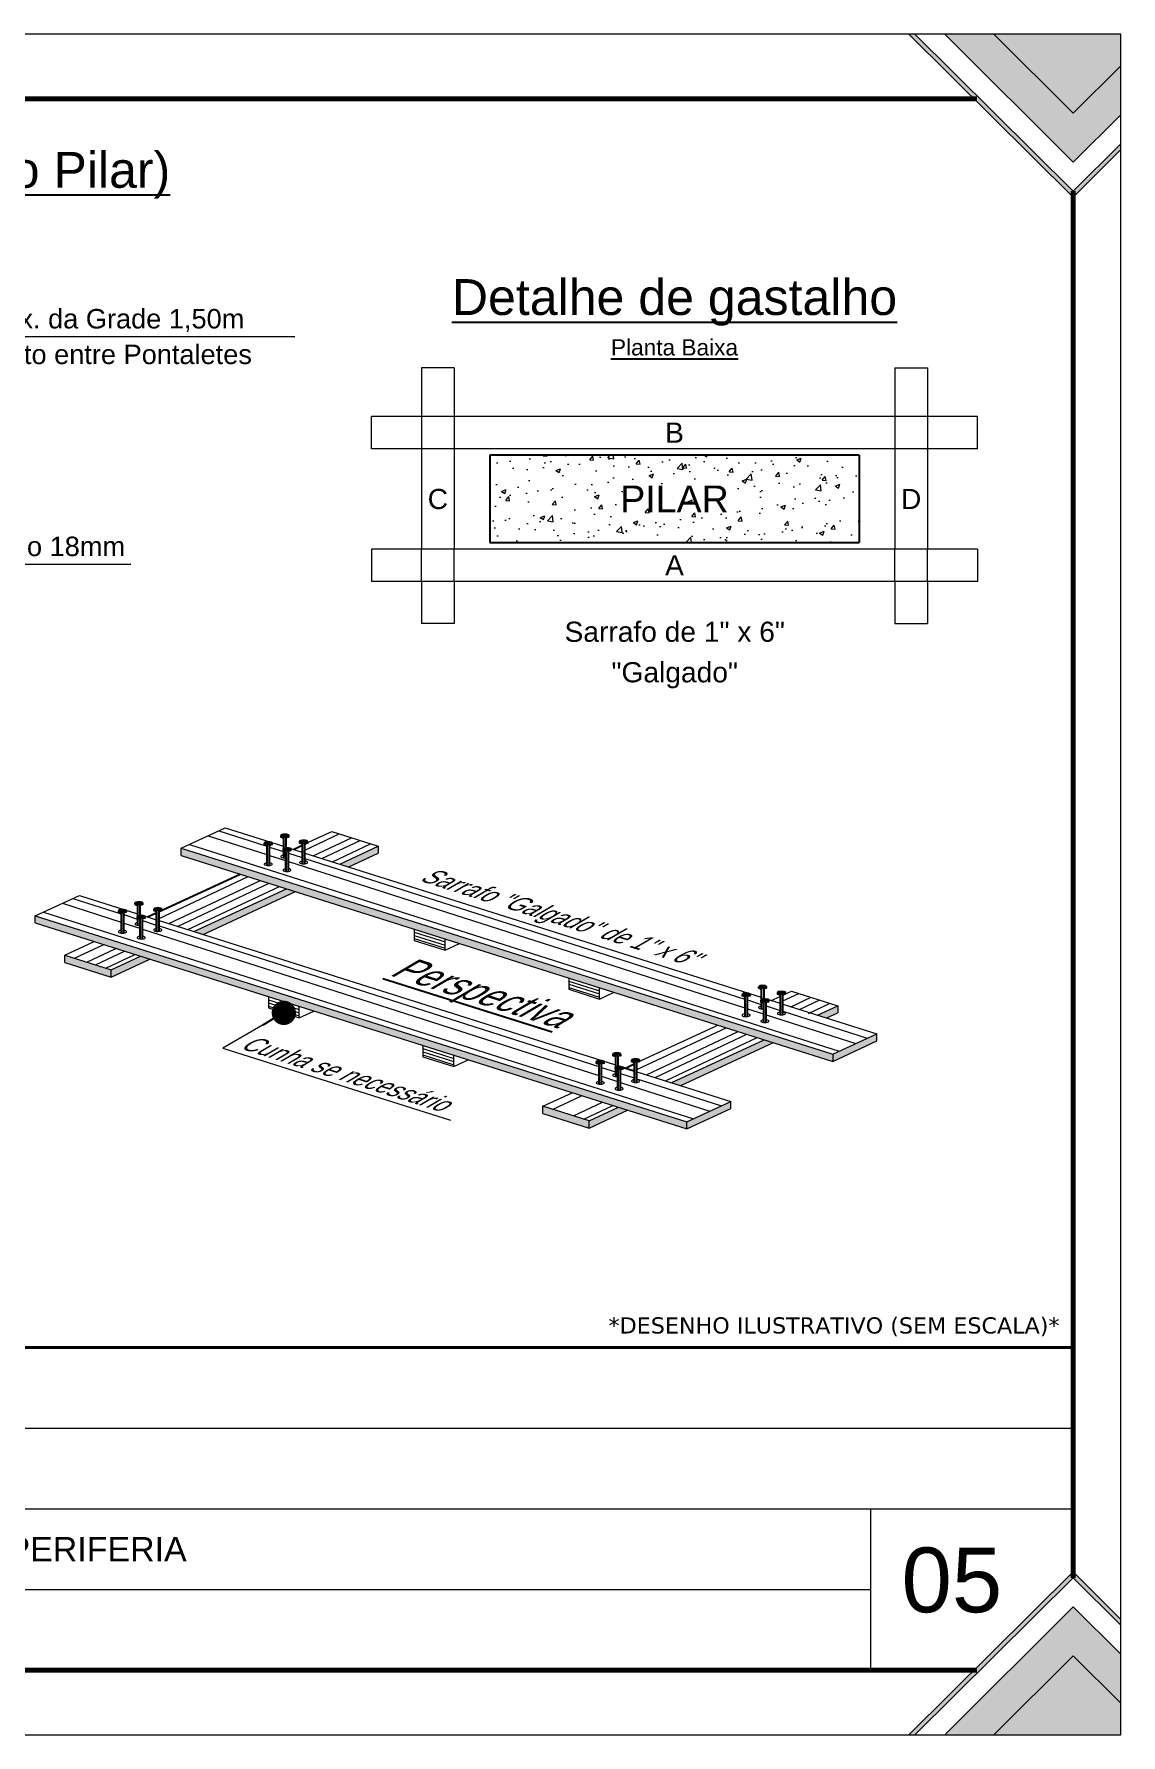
# Model space of a CAD drawing. Extents: x 71 to 6311, y -2991 to 2643.
# Drawn here: x 886 to 1556, y -691 to 359 of the extents above; entities that cross this region are included whole.
import ezdxf
from ezdxf.enums import TextEntityAlignment as Align

# ---------------------------------------------------------------- set-up
doc = ezdxf.new("R2010")
doc.units = 0
doc.linetypes.add('CONTINUO', pattern=[0])
for name, color, linetype, lineweight in [('CARIMBO', 255, 'Continuous', 9), ('CONCRETO', 251, 'Continuous', 25), ('Folhas', 255, 'Continuous', 9), ('Hachura', 251, 'Continuous', 9), ('Madeira', 126, 'Continuous', 18)]:
    doc.layers.add(name, color=color, linetype=linetype, lineweight=lineweight)
doc.layers.add('Demarcação 2', color=7, linetype='Continuous', lineweight=9, true_color=0xe0e0e0)
doc.layers.add('TEXTO', color=3, linetype='Continuous')
doc.styles.add('ARIAL', font='arial.ttf')
doc.styles.get("Standard").update_dxf_attribs({"font": 'arial.ttf'})
doc.styles.add('stylellllll', font='verdana.ttf', dxfattribs={"height": 2})
doc.dimstyles.new('3x', dxfattribs={"dimtxt": 10, "dimasz": 5, "dimexe": 7, "dimexo": 5, "dimgap": 4, "dimtad": 1, "dimdec": 4, "dimlfac": 0.333333, "dimdsep": 46, "dimtxsty": 'Standard', "dimblk": 'DOT', "dimcen": 0.09, "dimclrd": 1, "dimclre": 1, "dimclrt": 2, "dimadec": 0, "dimazin": 2, "dimtfac": 1, "dimtdec": 4, "dimtmove": 0, "dimatfit": 3, "dimldrblk": 'DOT', "dimfxl": 1, "dimtolj": 1, "dimtzin": 0, "dimlwd": 9, "dimlwe": 9, "dimarcsym": 0})

# ---------------------------------------------------------------- blocks, each defined once
blk = doc.blocks.new('9999999999')
at = {"transparency": 33554687}
h = blk.add_hatch(color=30, dxfattribs=at)
h.dxf.hatch_style = 1
h.paths.add_polyline_path([(1357.7, 1050), (1354, 1050), (1455.5, 949.3), (1485, 978.7), (1485, 982.3), (1455.5, 953)])
at = {"true_color": 0x000000, "transparency": 33554687}
h = blk.add_hatch(color=18, dxfattribs=at)
h.dxf.hatch_style = 1
h.paths.add_polyline_path([(1406.6, 1050), (1376.2, 1050), (1455.5, 970.8), (1485, 1000.1), (1485, 1030.4), (1455.5, 1001.1)])
at = {"true_color": 0xff7f00, "transparency": 33554687}
h = blk.add_hatch(color=30, dxfattribs=at)
h.dxf.hatch_style = 1
h.paths.add_polyline_path([(1485, 1030.4), (1485, 1050), (1406.6, 1050), (1455.5, 1001.1)])
at = {"transparency": 33554687}
h = blk.add_hatch(color=30, dxfattribs=at)
h.dxf.hatch_style = 1
h.paths.add_polyline_path([(1357.7, 0), (1354, 0), (1455.5, 100.7), (1485, 71.3), (1485, 67.7), (1455.5, 97)])
at = {"true_color": 0x000000, "transparency": 33554687}
h = blk.add_hatch(color=18, dxfattribs=at)
h.dxf.hatch_style = 1
h.paths.add_polyline_path([(1406.6, 0), (1376.2, 0), (1455.5, 79.2), (1485, 49.9), (1485, 19.6), (1455.5, 48.9)])
at = {"true_color": 0xff7f00, "transparency": 33554687}
h = blk.add_hatch(color=30, dxfattribs=at)
h.dxf.hatch_style = 1
h.paths.add_polyline_path([(1485, 19.6), (1485, 0), (1406.6, 0), (1455.5, 48.9)])
at = {"color": 30, "linetype": 'CONTINUO'}
for p, q in [((396.9, 189.4), (1455.5, 189.4)), ((396.9, 139.6), (1455.5, 139.6)), ((1330.4, 139.6), (1330.4, 40)), ((396.9, 89.8), (1330.4, 89.8))]:
    blk.add_line(p, q, dxfattribs=at)
at = {"color": 30, "transparency": 33554687}
for points in [[(1485, 978.7), (1455.5, 949.3), (1354, 1050)], [(1485, 982.3), (1455.5, 953), (1357.7, 1050)], [(1376.2, 1050), (1455.5, 970.8), (1485, 1000.1)], [(1406.6, 1050), (1455.5, 1001.1), (1485, 1030.4)], [(1485, 71.3), (1455.5, 100.7), (1354, 0)], [(1485, 67.7), (1455.5, 97), (1357.7, 0)], [(1376.2, 0), (1455.5, 79.2), (1485, 49.9)], [(1406.6, 0), (1455.5, 48.9), (1485, 19.6)]]:
    blk.add_lwpolyline(points, dxfattribs=at)
at = {"color": 30, "linetype": 'CONTINUO', "const_width": 2}
blk.add_lwpolyline([(1455.5, 97), (1455.5, 239.2), (50, 239.2), (50, 40), (1396.2, 40)], dxfattribs=at)
at = {"layer": 'Folhas'}
blk.add_lwpolyline([(0, 0), (1485, 0), (1485, 1050), (0, 1050)], close=True, dxfattribs=at)
at = {"layer": 'Folhas', "color": 30, "const_width": 3}
for points in [[(1396.2, 1010), (50, 1010), (50, 40), (1396.2, 40)], [(1455.5, 97), (1455.5, 953)]]:
    blk.add_lwpolyline(points, dxfattribs=at)
at = {"layer": 'TEXTO', "color": 7, "linetype": 'Continuous', "ltscale": 5, "style": 'ARIAL'}
blk.add_text('01ºSUBSOLO - PERIFERIA', height=15, dxfattribs=at).set_placement((646.9, 114.7), align=Align.MIDDLE_LEFT)
blk = doc.blocks.new('_Dot')
at = {"color": 0, "linetype": 'ByBlock', "lineweight": -2}
blk.add_line((-0.5, 0), (-1, 0), dxfattribs=at)
at = {"color": 0, "linetype": 'ByBlock', "const_width": 0.5}
blk.add_lwpolyline([(-0.25, 0, 1), (0.25, 0, 1)], format="xyb", close=True, dxfattribs=at)

msp = doc.modelspace()

# ---------------------------------------------------------------- hatches: boundary and pattern name
at = {"layer": 'Demarcação 2'}
h = msp.add_hatch(color=256, dxfattribs=at)
h.paths.add_polyline_path([(904.663, -210.151), (904.663, -214.551), (933.267, -223.596), (933.267, -219.196)])
h.paths.add_polyline_path([(957.057, -212.572), (951.413, -210.787), (933.267, -219.196), (933.267, -223.596)])
h.paths.add_polyline_path([(1047.064, -170.865), (1041.42, -169.081), (984.277, -195.559), (989.921, -197.344)])
h.paths.add_polyline_path([(1098.074, -142.829), (1074.284, -153.852), (1079.928, -155.637), (1098.074, -147.229)])
h = msp.add_hatch(color=256, dxfattribs=at)
h.paths.add_polyline_path([(976.431, -144.129), (976.431, -148.529), (1378.538, -275.687), (1378.538, -271.287)])
h.paths.add_polyline_path([(1405.758, -263.074), (1405.758, -258.674), (1378.538, -271.287), (1378.538, -275.687)])
h = msp.add_hatch(color=256, dxfattribs=at)
h.paths.add_polyline_path([(886.424, -185.836), (886.424, -190.236), (1288.532, -317.394), (1288.532, -312.994)])
h.paths.add_polyline_path([(1315.751, -304.781), (1315.751, -300.381), (1288.532, -312.994), (1288.532, -317.394)])
h = msp.add_hatch(color=256, dxfattribs=at)
h.paths.add_polyline_path([(1341.986, -264.128), (1336.342, -262.343), (1279.2, -288.822), (1284.843, -290.607)])
h.paths.add_polyline_path([(1381.709, -241.322), (1369.206, -247.115), (1374.85, -248.9), (1381.709, -245.722)])
h.paths.add_polyline_path([(1251.98, -305.835), (1246.336, -304.05), (1228.189, -312.459), (1228.189, -316.859)])
h.paths.add_polyline_path([(1199.586, -303.413), (1199.586, -307.813), (1228.189, -316.859), (1228.189, -312.459)])
at = {"layer": 'Hachura'}
h = msp.add_hatch(dxfattribs=at)
h.set_pattern_fill('AR-CONC', color=256, scale=4, style=0)
h.set_pattern_definition([(50, (1451.12, 4398.127), (28.69041, -2.51009), [3, -33]), (355, (1451.12, 4398.127), (-5.55005, 30.08769), [2.4, -26.4]), (100.4514, (1453.512, 4397.918), (23.14038, 27.57758), [2.5496, -28.04568]), (46.1842, (1451.12, 4406.127), (42.68964, -6.62076), [4.5, -49.5]), (96.6356, (1454.68, 4405.575), (37.3865, 38.9647), [3.8244, -42.0685]), (351.1842, (1451.12, 4406.127), (37.3865, 38.96474), [3.6, -39.6]), (21, (1455.12, 4404.127), (23.87628, -16.10476), [3, -33]), (326, (1455.12, 4404.127), (9.73261, 29.006), [2.4, -26.4]), (71.4514, (1457.11, 4402.785), (33.6089, 12.90122), [2.5496, -28.04568]), (37.5, (1451.121, 4398.127), (0.486394, 13.315754), [0, -26.08, 0, -26.8, 0, -26.5]), (7.5, (1451.121, 4398.127), (10.52278, 15.77647), [0, -15.28, 0, -25.48, 0, -10.1]), (327.5, (1442.201, 4398.127), (21.352897, -0.902195), [0, -10, 0, -31.2, 0, -41.4]), (317.5, (1438.201, 4398.127), (23.32745, 4.0042), [0, -13, 0, -20.72, 0, -29.4])])
h.paths.add_polyline_path([(1166.869, 98.432), (1166.869, 44.519), (1394.965, 44.519), (1394.965, 98.432)])
h.paths.add_polyline_path([(1243.281, 59.034), (1318.553, 59.034), (1318.553, 83.917), (1243.281, 83.917)], flags=24)
h = msp.add_hatch(dxfattribs=at)
h.set_pattern_fill('ANSI31', color=256, scale=15, angle=117.5, style=0)
h.set_pattern_definition([(162.5, (-5524.9226, 6753.304), (-0.56382337, -1.7882193), [])])
h.paths.add_polyline_path([(1139.346, -200.048), (1120.277, -194.017), (1120.277, -201.017), (1139.346, -207.048)])
h = msp.add_hatch(dxfattribs=at)
h.set_pattern_fill('ANSI31', color=256, scale=15, angle=117.5, style=0)
h.set_pattern_definition([(162.5, (-5429.5763, 6723.1528), (-0.56382337, -1.7882193), [])])
h.paths.add_polyline_path([(1234.692, -230.199), (1215.623, -224.168), (1215.623, -231.168), (1234.692, -237.199)])
h = msp.add_hatch(dxfattribs=at)
h.set_pattern_fill('ANSI31', color=256, scale=15, angle=117.5, style=0)
h.set_pattern_definition([(162.5, (-5614.9291, 6711.597), (-0.56382337, -1.7882193), [])])
h.paths.add_polyline_path([(1049.339, -248.754), (1049.339, -241.754), (1030.27, -235.724), (1030.27, -242.724)])
h = msp.add_hatch(dxfattribs=at)
h.set_pattern_fill('ANSI31', color=256, scale=15, angle=117.5, style=0)
h.set_pattern_definition([(162.5, (-5519.5829, 6681.4459), (-0.56382337, -1.7882193), [])])
h.paths.add_polyline_path([(1144.686, -271.906), (1125.616, -265.875), (1125.616, -272.875), (1144.686, -278.906)])

# ---------------------------------------------------------------- linework, layer by layer
for p, q in [((1037.927, -136.366), (1037.927, -136.938)), ((1037.959, -136.366), (1040.545, -137.059)), ((1038.168, -136.086), (1041.519, -136.984)), ((1038.69, -135.871), (1042.245, -136.824)), ((1039.576, -135.713), (1042.752, -136.564)), ((1042.854, -136.938), (1042.854, -136.366)), ((1027.715, -141.098), (1027.715, -141.67)), ((1027.748, -141.098), (1030.333, -141.79)), ((1027.832, -141.787), (1029.323, -142.33)), ((1027.956, -140.818), (1031.307, -141.716)), ((1028.478, -140.603), (1032.033, -141.556)), ((1029.323, -142.33), (1029.323, -154.764)), ((1029.365, -140.445), (1032.54, -141.296)), ((1029.569, -154.791), (1029.569, -142.879)), ((1032.525, -141.787), (1031.035, -142.33)), ((1031.035, -154.768), (1031.035, -142.33)), ((1032.642, -141.67), (1032.642, -141.098)), ((1038.044, -137.056), (1039.534, -137.598)), ((1039.3, -144.761), (1039.3, -145.334)), ((1039.332, -144.761), (1041.918, -145.454)), ((1039.417, -145.451), (1040.907, -145.993)), ((1039.534, -137.598), (1039.534, -144.485)), ((1039.534, -145.493), (1039.534, -150.032)), ((1039.541, -144.481), (1042.892, -145.379)), ((1039.78, -144.361), (1039.78, -138.147)), ((1039.78, -150.06), (1039.78, -145.583)), ((1040.063, -144.267), (1043.618, -145.219)), ((1040.907, -145.993), (1040.907, -158.427)), ((1040.949, -144.108), (1044.125, -144.959)), ((1041.153, -158.455), (1041.153, -146.543)), ((1042.736, -137.056), (1041.246, -137.598)), ((1041.246, -144.084), (1041.246, -137.598)), ((1044.109, -145.451), (1042.619, -145.993)), ((1042.619, -158.431), (1042.619, -145.993)), ((1044.227, -145.334), (1044.227, -144.761)), ((1045.68, -144.807), (1051.119, -142.287)), ((1049.512, -140.029), (1049.512, -140.602)), ((1049.544, -140.029), (1052.13, -140.722)), ((1049.629, -140.719), (1051.119, -141.261)), ((1049.752, -139.749), (1053.104, -140.647)), ((1050.275, -139.535), (1053.829, -140.487)), ((1051.119, -141.261), (1051.119, -153.695)), ((1051.161, -139.376), (1054.336, -140.227)), ((1051.365, -153.723), (1051.365, -141.811)), ((1052.831, -141.493), (1054.753, -140.603)), ((1054.321, -140.719), (1052.831, -141.261)), ((1052.831, -153.699), (1052.831, -141.261)), ((1054.438, -140.602), (1054.438, -140.029)), ((962.824, -183.2), (1012.816, -160.035)), ((947.921, -178.073), (947.921, -178.645)), ((947.953, -178.073), (950.538, -178.765)), ((948.161, -177.793), (951.513, -178.691)), ((948.683, -177.578), (952.238, -178.531)), ((949.57, -177.42), (952.745, -178.271)), ((952.847, -178.645), (952.847, -178.073)), ((937.709, -182.805), (937.709, -183.377)), ((937.741, -182.805), (940.327, -183.497)), ((937.826, -183.494), (939.316, -184.037)), ((937.949, -182.525), (941.301, -183.423)), ((938.472, -182.31), (942.026, -183.263)), ((939.316, -184.037), (939.316, -196.47)), ((939.358, -182.152), (942.533, -183.003)), ((939.562, -196.498), (939.562, -184.586)), ((942.518, -183.494), (941.028, -184.037)), ((941.028, -196.475), (941.028, -184.037)), ((942.635, -183.377), (942.635, -182.805)), ((948.038, -178.762), (949.528, -179.305)), ((949.293, -186.468), (949.293, -187.041)), ((949.326, -186.468), (951.911, -187.161)), ((949.411, -187.158), (950.901, -187.7)), ((949.528, -179.305), (949.528, -186.192)), ((949.528, -187.2), (949.528, -191.738)), ((949.534, -186.188), (952.885, -187.086)), ((949.774, -186.068), (949.774, -179.854)), ((949.774, -191.766), (949.774, -187.29)), ((950.056, -185.973), (953.611, -186.926)), ((950.901, -187.7), (950.901, -200.134)), ((950.943, -185.815), (954.118, -186.666)), ((951.147, -200.162), (951.147, -188.249)), ((952.73, -178.762), (951.24, -179.305)), ((951.24, -185.791), (951.24, -179.305)), ((954.103, -187.158), (952.613, -187.7)), ((952.613, -200.138), (952.613, -187.7)), ((954.22, -187.041), (954.22, -186.468)), ((955.673, -186.514), (961.112, -183.994)), ((959.505, -181.736), (959.505, -182.309)), ((959.538, -181.736), (962.123, -182.429)), ((959.622, -182.426), (961.112, -182.968)), ((959.746, -181.456), (963.097, -182.354)), ((960.268, -181.242), (963.823, -182.194)), ((961.112, -182.968), (961.112, -195.402)), ((961.155, -181.083), (964.33, -181.934)), ((961.359, -195.43), (961.359, -183.517)), ((964.315, -182.426), (962.824, -182.968)), ((962.824, -195.406), (962.824, -182.968)), ((964.432, -182.309), (964.432, -181.736)), ((1332.849, -229.629), (1332.849, -230.201)), ((1332.882, -229.629), (1335.467, -230.321)), ((1332.967, -230.318), (1334.457, -230.861)), ((1333.09, -229.349), (1336.441, -230.247)), ((1333.612, -229.134), (1337.167, -230.087)), ((1334.457, -230.861), (1334.457, -237.748)), ((1334.499, -228.976), (1337.674, -229.827)), ((1337.659, -230.318), (1336.169, -230.861)), ((1336.169, -237.347), (1336.169, -230.861)), ((1337.776, -230.201), (1337.776, -229.629)), ((1322.638, -234.36), (1322.638, -234.933)), ((1322.67, -234.36), (1325.255, -235.053)), ((1322.755, -235.05), (1324.245, -235.593)), ((1322.878, -234.08), (1326.23, -234.978)), ((1323.401, -233.866), (1326.955, -234.818)), ((1324.245, -235.593), (1324.245, -248.026)), ((1324.287, -233.708), (1327.462, -234.559)), ((1324.491, -248.054), (1324.491, -236.142)), ((1327.447, -235.05), (1325.957, -235.593)), ((1325.957, -248.031), (1325.957, -235.593)), ((1327.564, -234.933), (1327.564, -234.36)), ((1334.222, -238.024), (1334.222, -238.596)), ((1334.255, -238.024), (1336.84, -238.717)), ((1334.34, -238.714), (1335.83, -239.256)), ((1334.457, -238.756), (1334.457, -243.294)), ((1334.463, -237.744), (1337.814, -238.642)), ((1334.703, -237.624), (1334.703, -231.41)), ((1334.703, -243.322), (1334.703, -238.846)), ((1334.985, -237.529), (1338.54, -238.482)), ((1335.83, -239.256), (1335.83, -251.69)), ((1335.872, -237.371), (1339.047, -238.222)), ((1336.076, -251.718), (1336.076, -239.805)), ((1339.032, -238.714), (1337.542, -239.256)), ((1337.542, -251.694), (1337.542, -239.256)), ((1339.149, -238.596), (1339.149, -238.024)), ((1344.434, -233.292), (1344.434, -233.864)), ((1344.467, -233.292), (1347.052, -233.985)), ((1344.551, -233.982), (1346.041, -234.524)), ((1344.675, -233.012), (1348.026, -233.91)), ((1345.197, -232.797), (1348.752, -233.75)), ((1346.041, -234.524), (1346.041, -246.958)), ((1346.083, -232.639), (1349.259, -233.49)), ((1346.288, -246.986), (1346.288, -235.073)), ((1349.244, -233.982), (1347.753, -234.524)), ((1347.753, -246.962), (1347.753, -234.524)), ((1349.361, -233.864), (1349.361, -233.292)), ((1242.843, -271.335), (1242.843, -271.908)), ((1242.875, -271.335), (1245.461, -272.028)), ((1242.96, -272.025), (1244.45, -272.568)), ((1243.083, -271.055), (1246.435, -271.953)), ((1243.606, -270.841), (1247.161, -271.793)), ((1244.45, -272.568), (1244.45, -279.455)), ((1244.492, -270.683), (1247.668, -271.534)), ((1247.652, -272.025), (1246.162, -272.568)), ((1246.162, -279.053), (1246.162, -272.568)), ((1247.769, -271.908), (1247.769, -271.335)), ((1232.631, -276.067), (1232.631, -276.64)), ((1232.664, -276.067), (1235.249, -276.76)), ((1232.748, -276.757), (1234.238, -277.299)), ((1232.872, -275.787), (1236.223, -276.685)), ((1233.394, -275.573), (1236.949, -276.525)), ((1234.238, -277.299), (1234.238, -289.733)), ((1234.28, -275.415), (1237.456, -276.265)), ((1234.485, -289.761), (1234.485, -277.849)), ((1237.441, -276.757), (1235.95, -277.299)), ((1235.95, -289.737), (1235.95, -277.299)), ((1237.558, -276.64), (1237.558, -276.067)), ((1244.216, -279.731), (1244.216, -280.303)), ((1244.248, -279.731), (1246.834, -280.423)), ((1244.333, -280.42), (1245.823, -280.963)), ((1244.45, -280.463), (1244.45, -285.001)), ((1244.456, -279.451), (1247.808, -280.349)), ((1244.696, -279.33), (1244.696, -273.117)), ((1244.696, -285.029), (1244.696, -280.553)), ((1244.979, -279.236), (1248.534, -280.189)), ((1245.823, -280.963), (1245.823, -293.397)), ((1245.865, -279.078), (1249.041, -279.929)), ((1246.069, -293.424), (1246.069, -281.512)), ((1246.162, -278.375), (1256.035, -281.497)), ((1249.025, -280.42), (1247.535, -280.963)), ((1247.535, -293.401), (1247.535, -280.963)), ((1249.142, -280.303), (1249.142, -279.731)), ((1250.596, -279.777), (1256.035, -277.256)), ((1254.428, -274.999), (1254.428, -275.571)), ((1254.46, -274.999), (1257.045, -275.692)), ((1254.545, -275.689), (1256.035, -276.231)), ((1254.668, -274.719), (1258.02, -275.617)), ((1255.191, -274.504), (1258.745, -275.457)), ((1256.035, -276.231), (1256.035, -288.665)), ((1256.077, -274.346), (1259.252, -275.197)), ((1256.281, -288.693), (1256.281, -276.78)), ((1259.237, -275.689), (1257.747, -276.231)), ((1257.747, -288.669), (1257.747, -276.231)), ((1259.354, -275.571), (1259.354, -274.999))]:
    msp.add_line(p, q)
at = {"const_width": 0.117}
for points in [[(1030.828, -146.919, -0.18387976), (1029.585, -146.919, -0.18387976)], [(1041.039, -142.187, -0.18387976), (1039.797, -142.187, -0.18387976)], [(1041.039, -143.124, -0.18387976), (1039.797, -143.124, -0.18387976)], [(1040.467, -144.175, -0.09823589), (1039.797, -144.062)], [(1040.889, -145.987, -0.16052377), (1039.797, -145.937)], [(1040.907, -146.919, -0.16332981), (1039.797, -146.874)], [(1041.039, -144.062, -0.02573321), (1040.868, -144.117, -0.02573321)], [(1052.624, -145.85, -0.18387976), (1051.381, -145.85, -0.18387976)], [(1052.624, -146.788, -0.18387976), (1051.381, -146.788, -0.18387976)], [(1030.828, -147.856, -0.18387976), (1029.585, -147.856, -0.18387976)], [(1030.828, -148.794, -0.18387976), (1029.585, -148.794, -0.18387976)], [(1030.828, -149.731, -0.18387976), (1029.585, -149.731, -0.18387976)], [(1030.828, -150.669, -0.18387976), (1029.585, -150.669, -0.18387976)], [(1030.828, -151.606, -0.18387976), (1029.585, -151.606, -0.18387976)], [(1030.828, -152.544, -0.18387976), (1029.585, -152.544, -0.18387976)], [(1030.828, -153.481, -0.18387976), (1029.585, -153.481, -0.18387976)], [(1040.907, -147.856, -0.16332981), (1039.797, -147.812)], [(1040.907, -148.794, -0.16332981), (1039.797, -148.749)], [(1042.412, -150.582, -0.18387976), (1041.17, -150.582, -0.18387976)], [(1042.412, -151.52, -0.18387976), (1041.17, -151.52, -0.18387976)], [(1042.412, -152.457, -0.18387976), (1041.17, -152.457, -0.18387976)], [(1042.412, -153.395, -0.18387976), (1041.17, -153.395, -0.18387976)], [(1042.412, -154.332, -0.18387976), (1041.17, -154.332, -0.18387976)], [(1042.412, -155.27, -0.18387976), (1041.17, -155.27, -0.18387976)], [(1042.412, -156.207, -0.18387976), (1041.17, -156.207, -0.18387976)], [(1042.412, -157.145, -0.18387976), (1041.17, -157.145, -0.18387976)], [(1052.624, -147.725, -0.18387976), (1051.381, -147.725, -0.18387976)], [(1052.624, -148.663, -0.18387976), (1051.381, -148.663, -0.18387976)], [(1052.624, -149.6, -0.18387976), (1051.381, -149.6, -0.18387976)], [(1052.624, -150.538, -0.18387976), (1051.381, -150.538, -0.18387976)], [(1052.624, -151.475, -0.18387976), (1051.381, -151.475, -0.18387976)], [(1052.624, -152.413, -0.18387976), (1051.381, -152.413, -0.18387976)], [(940.821, -188.626, -0.18387976), (939.578, -188.626, -0.18387976)], [(951.033, -183.894, -0.18387976), (949.79, -183.894, -0.18387976)], [(951.033, -184.831, -0.18387976), (949.79, -184.831, -0.18387976)], [(950.46, -185.882, -0.09823589), (949.79, -185.769)], [(950.882, -187.693, -0.16052377), (949.79, -187.644)], [(950.901, -188.626, -0.16332981), (949.79, -188.581)], [(951.033, -185.769, -0.02573321), (950.862, -185.824, -0.02573321)], [(962.617, -187.557, -0.18387976), (961.375, -187.557, -0.18387976)], [(962.617, -188.495, -0.18387976), (961.375, -188.495, -0.18387976)], [(940.821, -189.563, -0.18387976), (939.578, -189.563, -0.18387976)], [(940.821, -190.501, -0.18387976), (939.578, -190.501, -0.18387976)], [(940.821, -191.438, -0.18387976), (939.578, -191.438, -0.18387976)], [(940.821, -192.376, -0.18387976), (939.578, -192.376, -0.18387976)], [(940.821, -193.313, -0.18387976), (939.578, -193.313, -0.18387976)], [(940.821, -194.251, -0.18387976), (939.578, -194.251, -0.18387976)], [(940.821, -195.188, -0.18387976), (939.578, -195.188, -0.18387976)], [(950.901, -189.563, -0.16332981), (949.79, -189.519)], [(950.901, -190.501, -0.16332981), (949.79, -190.456)], [(952.406, -192.289, -0.18387976), (951.163, -192.289, -0.18387976)], [(952.406, -193.227, -0.18387976), (951.163, -193.227, -0.18387976)], [(952.406, -194.164, -0.18387976), (951.163, -194.164, -0.18387976)], [(952.406, -195.102, -0.18387976), (951.163, -195.102, -0.18387976)], [(952.406, -196.039, -0.18387976), (951.163, -196.039, -0.18387976)], [(952.406, -196.977, -0.18387976), (951.163, -196.977, -0.18387976)], [(952.406, -197.914, -0.18387976), (951.163, -197.914, -0.18387976)], [(952.406, -198.852, -0.18387976), (951.163, -198.852, -0.18387976)], [(962.617, -189.432, -0.18387976), (961.375, -189.432, -0.18387976)], [(962.617, -190.37, -0.18387976), (961.375, -190.37, -0.18387976)], [(962.617, -191.307, -0.18387976), (961.375, -191.307, -0.18387976)], [(962.617, -192.245, -0.18387976), (961.375, -192.245, -0.18387976)], [(962.617, -193.182, -0.18387976), (961.375, -193.182, -0.18387976)], [(962.617, -194.12, -0.18387976), (961.375, -194.12, -0.18387976)], [(1325.75, -240.182, -0.18387976), (1324.507, -240.182, -0.18387976)], [(1325.75, -241.119, -0.18387976), (1324.507, -241.119, -0.18387976)], [(1335.962, -235.45, -0.18387976), (1334.719, -235.45, -0.18387976)], [(1335.962, -236.387, -0.18387976), (1334.719, -236.387, -0.18387976)], [(1335.389, -237.438, -0.09823589), (1334.719, -237.325)], [(1335.811, -239.249, -0.16052377), (1334.719, -239.2)], [(1335.83, -240.181, -0.16332981), (1334.719, -240.137)], [(1335.83, -241.119, -0.16332981), (1334.719, -241.075)], [(1335.962, -237.325, -0.02573321), (1335.791, -237.38, -0.02573321)], [(1347.546, -239.113, -0.18387976), (1346.304, -239.113, -0.18387976)], [(1347.546, -240.051, -0.18387976), (1346.304, -240.051, -0.18387976)], [(1347.546, -240.988, -0.18387976), (1346.304, -240.988, -0.18387976)], [(1325.75, -242.057, -0.18387976), (1324.507, -242.057, -0.18387976)], [(1325.75, -242.994, -0.18387976), (1324.507, -242.994, -0.18387976)], [(1325.75, -243.932, -0.18387976), (1324.507, -243.932, -0.18387976)], [(1325.75, -244.869, -0.18387976), (1324.507, -244.869, -0.18387976)], [(1325.75, -245.807, -0.18387976), (1324.507, -245.807, -0.18387976)], [(1325.75, -246.744, -0.18387976), (1324.507, -246.744, -0.18387976)], [(1335.83, -242.056, -0.16332981), (1334.719, -242.012)], [(1337.335, -243.845, -0.18387976), (1336.092, -243.845, -0.18387976)], [(1337.335, -244.782, -0.18387976), (1336.092, -244.782, -0.18387976)], [(1337.335, -245.72, -0.18387976), (1336.092, -245.72, -0.18387976)], [(1337.335, -246.657, -0.18387976), (1336.092, -246.657, -0.18387976)], [(1337.335, -247.595, -0.18387976), (1336.092, -247.595, -0.18387976)], [(1337.335, -248.532, -0.18387976), (1336.092, -248.532, -0.18387976)], [(1337.335, -249.47, -0.18387976), (1336.092, -249.47, -0.18387976)], [(1337.335, -250.407, -0.18387976), (1336.092, -250.407, -0.18387976)], [(1347.546, -241.926, -0.18387976), (1346.304, -241.926, -0.18387976)], [(1347.546, -242.863, -0.18387976), (1346.304, -242.863, -0.18387976)], [(1347.546, -243.801, -0.18387976), (1346.304, -243.801, -0.18387976)], [(1347.546, -244.738, -0.18387976), (1346.304, -244.738, -0.18387976)], [(1347.546, -245.676, -0.18387976), (1346.304, -245.676, -0.18387976)], [(1235.743, -281.888, -0.18387976), (1234.501, -281.888, -0.18387976)], [(1235.743, -282.826, -0.18387976), (1234.501, -282.826, -0.18387976)], [(1245.955, -277.157, -0.18387976), (1244.713, -277.157, -0.18387976)], [(1245.955, -278.094, -0.18387976), (1244.713, -278.094, -0.18387976)], [(1245.383, -279.145, -0.09823589), (1244.713, -279.032)], [(1245.805, -280.956, -0.16052377), (1244.713, -280.907)], [(1245.823, -281.888, -0.16332981), (1244.713, -281.844)], [(1245.823, -282.826, -0.16332981), (1244.713, -282.782)], [(1245.955, -279.032, -0.02573321), (1245.784, -279.087, -0.02573321)], [(1257.54, -280.82, -0.18387976), (1256.297, -280.82, -0.18387976)], [(1257.54, -281.757, -0.18387976), (1256.297, -281.757, -0.18387976)], [(1257.54, -282.695, -0.18387976), (1256.297, -282.695, -0.18387976)], [(1235.743, -283.763, -0.18387976), (1234.501, -283.763, -0.18387976)], [(1235.743, -284.701, -0.18387976), (1234.501, -284.701, -0.18387976)], [(1235.743, -285.638, -0.18387976), (1234.501, -285.638, -0.18387976)], [(1235.743, -286.576, -0.18387976), (1234.501, -286.576, -0.18387976)], [(1235.743, -287.513, -0.18387976), (1234.501, -287.513, -0.18387976)], [(1235.743, -288.451, -0.18387976), (1234.501, -288.451, -0.18387976)], [(1245.823, -283.763, -0.16332981), (1244.713, -283.719)], [(1247.328, -285.552, -0.18387976), (1246.085, -285.552, -0.18387976)], [(1247.328, -286.489, -0.18387976), (1246.085, -286.489, -0.18387976)], [(1247.328, -287.427, -0.18387976), (1246.085, -287.427, -0.18387976)], [(1247.328, -288.364, -0.18387976), (1246.085, -288.364, -0.18387976)], [(1247.328, -289.302, -0.18387976), (1246.085, -289.302, -0.18387976)], [(1247.328, -290.239, -0.18387976), (1246.085, -290.239, -0.18387976)], [(1247.328, -291.177, -0.18387976), (1246.085, -291.177, -0.18387976)], [(1247.328, -292.114, -0.18387976), (1246.085, -292.114, -0.18387976)], [(1257.54, -283.632, -0.18387976), (1256.297, -283.632, -0.18387976)], [(1257.54, -284.57, -0.18387976), (1256.297, -284.57, -0.18387976)], [(1257.54, -285.507, -0.18387976), (1256.297, -285.507, -0.18387976)], [(1257.54, -286.445, -0.18387976), (1256.297, -286.445, -0.18387976)], [(1257.54, -287.382, -0.18387976), (1256.297, -287.382, -0.18387976)]]:
    msp.add_lwpolyline(points, format="xyb", dxfattribs=at)
for centre, start, end in [((1027.832, -141.67), 180, 270), ((1032.525, -141.67), 270, 0), ((1038.044, -136.938), 180, 270), ((1039.417, -145.334), 180, 270), ((1042.736, -136.938), 270, 0), ((1044.109, -145.334), 270, 0), ((1049.629, -140.602), 180, 270), ((1054.321, -140.602), 270, 0), ((937.826, -183.377), 180, 270), ((942.518, -183.377), 270, 0), ((948.038, -178.645), 180, 270), ((949.411, -187.041), 180, 270), ((952.73, -178.645), 270, 0), ((954.103, -187.041), 270, 0), ((959.622, -182.309), 180, 270), ((964.315, -182.309), 270, 0), ((1332.967, -230.201), 180, 270), ((1337.659, -230.201), 270, 0), ((1322.755, -234.933), 180, 270), ((1327.447, -234.933), 270, 0), ((1334.34, -238.596), 180, 270), ((1339.032, -238.596), 270, 0), ((1344.551, -233.864), 180, 270), ((1349.244, -233.864), 270, 0), ((1242.96, -271.908), 180, 270), ((1247.652, -271.908), 270, 0), ((1232.748, -276.64), 180, 270), ((1237.441, -276.64), 270, 0), ((1244.333, -280.303), 180, 270), ((1249.025, -280.303), 270, 0), ((1254.545, -275.571), 180, 270), ((1259.237, -275.571), 270, 0)]:
    msp.add_arc(centre, 0.117, start, end)
at = {"extrusion": (0, 0, -1)}
for centre in [(1040.407, -136.366), (1030.195, -141.098), (1041.779, -144.761), (1051.991, -140.029), (950.4, -178.073), (940.188, -182.805), (951.773, -186.468), (961.985, -181.736), (1335.329, -229.629), (1325.117, -234.36), (1336.702, -238.024), (1346.914, -233.292), (1245.322, -271.335), (1235.111, -276.067), (1246.695, -279.731), (1256.907, -274.999)]:
    msp.add_ellipse(centre, major_axis=(2.447, 0), ratio=0.28354436, start_param=-1.57079633, end_param=4.71238898, dxfattribs=at)
at = {"layer": 'CONCRETO'}
for p, q in [((1166.869, 98.432), (1166.869, 44.519)), ((1394.965, 98.432), (1166.869, 98.432)), ((1394.965, 98.432), (1394.965, 44.519)), ((1166.869, 44.519), (1394.965, 44.519))]:
    msp.add_line(p, q, dxfattribs=at)
at = {"layer": 'Hachura'}
for p, q in [((1124.869, 122.432), (1124.869, 102.432)), ((1144.869, 122.432), (1144.869, 102.432)), ((1416.965, 122.432), (1416.965, 102.432)), ((1436.965, 122.432), (1436.965, 102.432)), ((1124.869, 20.519), (1124.869, 40.519)), ((1144.869, 20.519), (1144.869, 40.519)), ((1416.965, 20.519), (1416.965, 40.519)), ((1436.965, 20.519), (1436.965, 40.519)), ((993.124, -136.394), (1029.323, -148.012)), ((999.699, -133.347), (1029.323, -142.828)), ((1052.831, -145.207), (1074.025, -135.224)), ((981.511, -141.775), (1382.606, -269.402)), ((1031.035, -143.376), (1039.534, -146.097)), ((1050.466, -146.321), (1051.119, -146.013)), ((1058, -148.703), (1081.562, -137.607)), ((1063.345, -150.393), (1086.907, -139.297)), ((1069.762, -152.423), (1093.328, -141.328)), ((1031.035, -148.561), (1040.907, -151.73)), ((1042.619, -147.084), (1051.119, -149.804)), ((1042.619, -152.279), (1324.245, -242.665)), ((1052.831, -150.352), (1324.245, -237.22)), ((962.824, -187.515), (1017.812, -161.615)), ((968.748, -190.649), (1025.343, -163.997)), ((974.093, -192.339), (1030.688, -165.687)), ((980.497, -194.364), (1037.102, -167.715)), ((903.109, -178.105), (939.316, -189.721)), ((909.675, -175.062), (939.316, -184.54)), ((891.505, -183.482), (1292.6, -311.109)), ((941.028, -185.088), (949.528, -187.806)), ((952.613, -188.792), (961.112, -191.51)), ((941.028, -190.27), (950.901, -193.437)), ((952.613, -193.987), (1234.238, -284.336)), ((962.824, -192.058), (1234.238, -278.848)), ((910.709, -212.063), (928.679, -203.598)), ((918.227, -214.44), (936.2, -205.976)), ((923.572, -216.13), (941.545, -207.667)), ((929.968, -218.153), (947.943, -209.69)), ((1325.957, -237.768), (1334.457, -240.489)), ((1337.542, -241.476), (1346.041, -244.196)), ((1345.279, -239.549), (1346.041, -239.189)), ((1347.753, -238.383), (1357.66, -233.717)), ((1352.814, -241.932), (1365.197, -236.1)), ((1358.159, -243.622), (1370.542, -237.79)), ((1363.562, -246.13), (1376.963, -239.821)), ((1325.957, -243.215), (1335.83, -246.383)), ((1337.542, -246.933), (1392.813, -264.672)), ((1347.753, -244.744), (1399.841, -261.415)), ((1257.747, -280.778), (1312.734, -254.878)), ((1263.671, -283.911), (1320.266, -257.259)), ((1269.015, -285.602), (1325.61, -258.95)), ((1275.42, -287.627), (1332.024, -260.978)), ((1235.95, -279.408), (1244.45, -282.126)), ((1247.535, -283.113), (1256.035, -285.831)), ((1235.95, -284.901), (1245.823, -288.073)), ((1247.535, -288.623), (1302.807, -306.379)), ((1257.747, -286.378), (1309.946, -303.071)), ((1205.632, -305.325), (1223.602, -296.861)), ((1218.494, -309.393), (1236.467, -300.929)), ((1224.89, -311.415), (1242.866, -302.953))]:
    msp.add_line(p, q, dxfattribs=at)
at = {"layer": 'Madeira', "ltscale": 5}
for p, q in [((1124.869, 152.432), (1124.869, 122.432)), ((1144.869, 152.432), (1124.869, 152.432)), ((1144.869, 152.432), (1144.869, 122.432)), ((1416.965, 152.432), (1416.965, 122.432)), ((1416.965, 152.432), (1436.965, 152.432)), ((1436.965, 152.432), (1436.965, 122.432)), ((1093.869, 102.432), (1093.869, 122.432)), ((1467.965, 122.432), (1093.869, 122.432)), ((1467.965, 102.432), (1467.965, 122.432)), ((1467.965, 102.432), (1093.869, 102.432)), ((1144.869, 102.432), (1144.869, 40.519)), ((1416.965, 102.432), (1416.965, 40.519)), ((1093.869, 40.519), (1093.869, 20.519)), ((1467.965, 40.519), (1093.869, 40.519)), ((1467.965, 40.519), (1467.965, 20.519)), ((1467.965, 20.519), (1093.869, 20.519)), ((1124.869, 20.519), (1124.869, -5.395)), ((1144.869, 20.519), (1144.869, -5.395)), ((1416.965, 20.519), (1416.965, -5.395)), ((1436.965, 20.519), (1436.965, -5.395)), ((1144.869, -5.395), (1124.869, -5.395)), ((1416.965, -5.395), (1436.965, -5.395)), ((976.431, -144.129), (1003.651, -131.516)), ((1003.651, -131.516), (1039.534, -142.864)), ((1052.831, -141.493), (1069.47, -133.783)), ((1069.47, -133.783), (1098.074, -142.829)), ((976.431, -144.129), (1378.538, -271.287)), ((976.431, -148.529), (976.431, -144.129)), ((1041.246, -143.405), (1051.119, -146.527)), ((1045.68, -144.807), (1051.119, -142.287)), ((1074.284, -153.852), (1098.074, -142.829)), ((1098.074, -142.829), (1098.074, -147.229)), ((976.431, -148.529), (1378.538, -275.687)), ((1052.831, -147.068), (1334.457, -236.126)), ((1079.928, -155.637), (1098.074, -147.229)), ((962.824, -183.2), (1012.816, -160.035)), ((886.424, -185.836), (913.644, -173.223)), ((913.644, -173.223), (949.528, -184.571)), ((984.277, -195.559), (1041.42, -169.081)), ((989.921, -197.344), (1047.064, -170.865)), ((886.424, -185.836), (1288.532, -312.994)), ((886.424, -190.236), (886.424, -185.836)), ((951.24, -185.112), (961.112, -188.234)), ((955.673, -186.514), (961.112, -183.994)), ((962.824, -188.775), (1244.45, -277.833)), ((886.424, -190.236), (1288.532, -317.394)), ((1120.277, -194.017), (1120.277, -201.017)), ((904.663, -210.151), (922.81, -201.742)), ((1120.277, -201.017), (1139.346, -207.048)), ((1139.346, -207.048), (1139.346, -200.048)), ((1139.346, -207.048), (1148.325, -202.887)), ((904.663, -214.551), (904.663, -210.151)), ((904.663, -210.151), (933.267, -219.196)), ((904.663, -214.551), (933.267, -223.596)), ((933.267, -219.196), (951.413, -210.787)), ((933.267, -223.596), (957.057, -212.572)), ((933.267, -223.596), (933.267, -219.196)), ((933.267, -223.596), (938.911, -220.981)), ((1215.623, -224.168), (1215.623, -231.168)), ((1234.692, -237.199), (1234.692, -230.199)), ((1030.27, -235.724), (1030.27, -242.724)), ((1215.623, -231.168), (1234.692, -237.199)), ((1234.692, -237.199), (1243.671, -233.038)), ((1336.169, -236.668), (1346.041, -239.79)), ((1340.602, -238.07), (1346.041, -235.549)), ((1347.753, -234.756), (1353.105, -232.276)), ((1347.753, -240.331), (1405.758, -258.674)), ((1353.105, -232.276), (1381.709, -241.322)), ((1369.206, -247.115), (1381.709, -241.322)), ((1381.709, -241.322), (1381.709, -245.722)), ((1030.27, -242.724), (1049.339, -248.754)), ((1049.339, -248.754), (1049.339, -241.754)), ((1049.339, -248.754), (1058.318, -244.594)), ((1374.85, -248.9), (1381.709, -245.722)), ((1257.747, -276.463), (1307.739, -253.298)), ((1279.2, -288.822), (1336.342, -262.343)), ((1378.538, -271.287), (1405.758, -258.674)), ((1405.758, -263.074), (1405.758, -258.674)), ((1125.616, -265.875), (1125.616, -272.875)), ((1125.616, -272.875), (1144.686, -278.906)), ((1144.686, -278.906), (1144.686, -271.906)), ((1284.843, -290.607), (1341.986, -264.128)), ((1378.538, -275.687), (1405.758, -263.074)), ((1378.538, -271.287), (1378.538, -275.687)), ((1144.686, -278.906), (1153.665, -274.745)), ((1257.747, -282.038), (1315.751, -300.381)), ((1199.586, -303.413), (1217.732, -295.005)), ((1199.586, -307.813), (1199.586, -303.413)), ((1228.189, -312.459), (1199.586, -303.413)), ((1228.189, -312.459), (1246.336, -304.05)), ((1288.532, -312.994), (1315.751, -300.381)), ((1315.751, -304.781), (1315.751, -300.381)), ((1199.586, -307.813), (1228.189, -316.859)), ((1228.189, -316.859), (1251.98, -305.835)), ((1228.189, -316.859), (1228.189, -312.459)), ((1288.532, -317.394), (1315.751, -304.781)), ((1288.532, -317.394), (1288.532, -312.994))]:
    msp.add_line(p, q, dxfattribs=at)
at = {"layer": 'Madeira'}
for p, q in [((1124.869, 102.432), (1124.869, 40.519)), ((1436.965, 102.432), (1436.965, 40.519))]:
    msp.add_line(p, q, dxfattribs=at)
at = {"layer": 'Madeira', "ltscale": 5}
for centre, major_axis, start_param, end_param in [((1030.195, -153.935), (2.48, 0), 1.93025997, 7.50845912), ((1040.407, -149.203), (2.48, 0), 1.93025997, 4.91570952), ((1041.779, -157.599), (2.48, 0), 1.93025997, 7.50845912), ((1051.991, -152.867), (2.48, 0), 1.93025997, 7.50845912), ((940.188, -195.642), (-2.48, 0), -1.21133269, 4.36686646), ((950.4, -190.91), (2.48, 0), 1.93025997, 4.91570952), ((951.773, -199.305), (2.48, 0), 1.93025997, 7.50845912), ((961.985, -194.574), (-2.48, 0), -1.21133269, 4.36686646), ((1325.117, -247.198), (-2.48, 0), -1.21133269, 4.36686646), ((1335.329, -242.466), (2.48, 0), 1.93025997, 4.91570952), ((1336.702, -250.861), (2.48, 0), 1.93025997, 7.50845912), ((1346.914, -246.129), (-2.48, 0), -1.21133269, 4.36686646), ((1245.322, -284.173), (2.48, 0), 1.93025997, 4.91570952), ((1235.111, -288.905), (2.48, 0), 1.93025997, 7.50845912), ((1246.695, -292.568), (2.48, 0), 1.93025997, 7.50845912), ((1256.907, -287.836), (2.48, 0), 1.93025997, 7.50845912)]:
    msp.add_ellipse(centre, major_axis=major_axis, ratio=0.3568773, start_param=start_param, end_param=end_param, dxfattribs=at)

# ---------------------------------------------------------------- block references
at = {"layer": 'Folhas'}
msp.add_blockref('9999999999', (71.471, -691.496), dxfattribs=at)

# ---------------------------------------------------------------- texts
at = {"color": 0, "linetype": 'Continuous', "ltscale": 5, "style": 'ARIAL'}
for s, height, p in [('%%UPLANTA (Seção do Pilar)', 22.1184, (794.56, 263.597)), ('%%UDetalhe de gastalho', 22.1184, (1280.917, 185.074)), ('%%UPlanta Baixa', 10, (1280.917, 160.074))]:
    msp.add_text(s, height=height, dxfattribs=at).set_placement(p, align=Align.CENTER)
for s, p in [('Largura máx. da Grade 1,50m', (790.896, 176.757)), ('Compensado 18mm', (790.896, 36.238))]:
    msp.add_text(s, height=12, dxfattribs=at).set_placement(p)
msp.add_text('Espaçamento entre Pontaletes', height=12, dxfattribs=at).set_placement((790.896, 166.757), align=Align.TOP_LEFT)
for s, height, p in [('B', 12.442, (1280.917, 112.432)), ('C', 12.442, (1134.869, 71.476)), ('PILAR', 16.5888, (1280.917, 71.476)), ('D', 12.442, (1426.965, 71.476)), ('A', 12.442, (1280.917, 30.519)), ('Sarrafo de 1" x 6"', 12.4416, (1281.057, -10.472)), ('"Galgado"', 12.4416, (1281.057, -35.472))]:
    msp.add_text(s, height=height, dxfattribs=at).set_placement(p, align=Align.MIDDLE_CENTER)
at = {"style": 'ARIAL', "oblique": 42}
for s, height, p in [('Sarrafo "Galgado" de 1" x 6\'\'', 9.97768, (1206.739, -190.494)), ('%%UPerspectiva', 15, (1156.607, -238.92))]:
    msp.add_text(s, height=height, rotation=342.451586, dxfattribs=at).set_placement(p, align=Align.CENTER)
msp.add_text('Cunha se necessário', height=9.97768, rotation=342.451586, dxfattribs=at).set_placement((1012.112, -267.501))
at = {"layer": 'CARIMBO', "style": 'stylellllll'}
msp.add_text('*DESENHO ILUSTRATIVO (SEM ESCALA)*', height=10, dxfattribs=at).set_placement((1518.572, -443.677), align=Align.RIGHT)
at = {"layer": 'Folhas', "style": 'ARIAL'}
msp.add_text('05', height=40, dxfattribs=at).set_placement((1452.102, -595.755), align=Align.MIDDLE)

# ---------------------------------------------------------------- leaders
for points, override in [([(625.653, -79.812), (770.896, 171.757), (1046.662, 171.757)], {"dimgap": 3, "dimtad": 0}), ([(685.467, -90.312), (755.644, 31.238), (945.353, 31.238)], {"dimgap": 3, "dimtad": 0}), ([(1039.805, -245.739), (1002.112, -267.501), (1142.621, -311.934)], {"dimasz": 15, "dimgap": 4, "dimtad": 0})]:
    msp.add_leader(points, dimstyle='3x', override=override)

doc.saveas('drawing.dxf')
